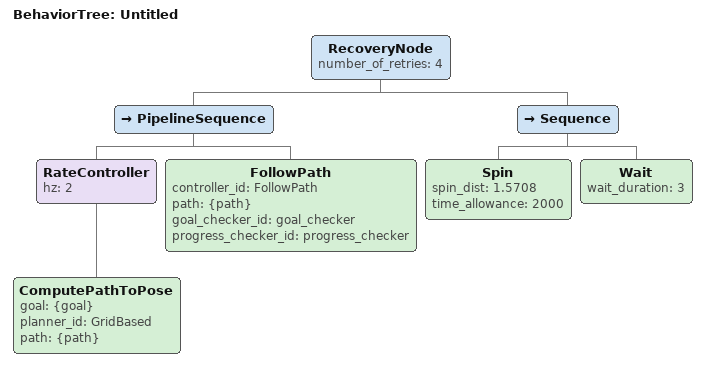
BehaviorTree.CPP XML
<?xml version="1.0" encoding="UTF-8"?>
<root BTCPP_format="4">
  <BehaviorTree ID="Untitled">
    <RecoveryNode number_of_retries="4">
      <PipelineSequence>
        <RateController hz="2">
          <ComputePathToPose goal="{goal}"
                             planner_id="GridBased"
                             path="{path}"/>
        </RateController>
        <FollowPath controller_id="FollowPath"
                    path="{path}"
                    goal_checker_id="goal_checker"
                    progress_checker_id="progress_checker"/>
      </PipelineSequence>
      <Sequence>
        <Spin spin_dist="1.5708"
              time_allowance="2000"/>
        <Wait wait_duration="3"/>
      </Sequence>
    </RecoveryNode>
  </BehaviorTree>

</root>
